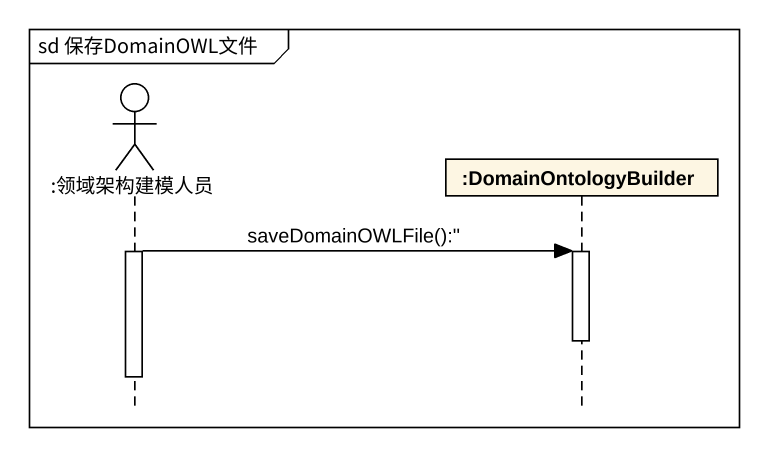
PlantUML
@startuml
mainframe sd 保存DomainOWL文件
hide footbox
actor ":领域架构建模人员" as 领域架构建模人员
participant ":DomainOntologyBuilder" as DomainOntologyBuilder

activate 领域架构建模人员
领域架构建模人员 -> DomainOntologyBuilder : saveDomainOWLFile():''
activate DomainOntologyBuilder
deactivate DomainOntologyBuilder
deactivate 领域架构建模人员
@enduml
